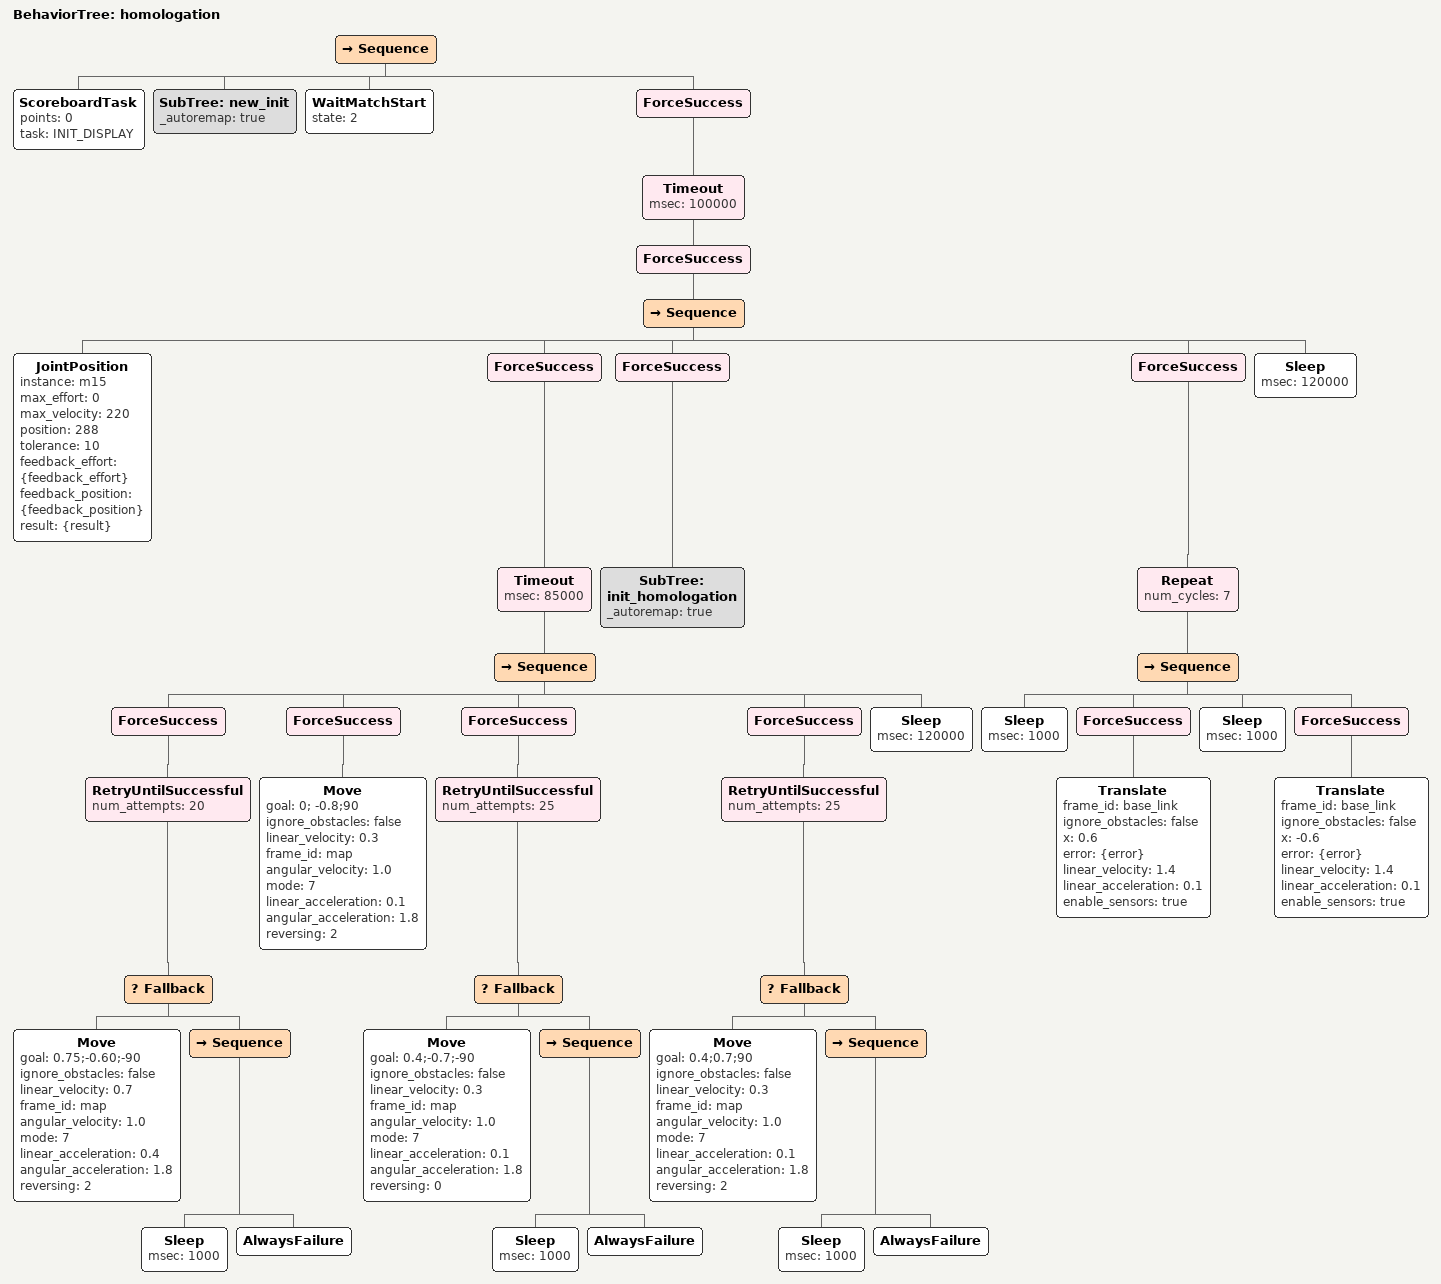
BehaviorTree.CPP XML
<?xml version="1.0" encoding="UTF-8"?>
<root BTCPP_format="4">
  <BehaviorTree ID="homologation">
    <Sequence>
      <ScoreboardTask points="0"
                      task="INIT_DISPLAY"/>
      <SubTree ID="new_init"
               _autoremap="true"/>
      <WaitMatchStart state="2"/>
      <ForceSuccess>
        <Timeout msec="100000">
          <ForceSuccess>
            <Sequence>
              <JointPosition instance="m15"
                             max_effort="0"
                             max_velocity="220"
                             position="288"
                             tolerance="10"
                             feedback_effort="{feedback_effort}"
                             feedback_position="{feedback_position}"
                             result="{result}"/>
              <ForceSuccess>
                <Timeout msec="85000">
                  <Sequence>
                    <ForceSuccess>
                      <RetryUntilSuccessful num_attempts="20">
                        <Fallback>
                          <Move goal="0.75;-0.60;-90"
                                ignore_obstacles="false"
                                linear_velocity="0.7"
                                frame_id="map"
                                angular_velocity="1.0"
                                mode="7"
                                linear_acceleration="0.4"
                                angular_acceleration="1.8"
                                reversing="2"/>
                          <Sequence>
                            <Sleep msec="1000"/>
                            <AlwaysFailure/>
                          </Sequence>
                        </Fallback>
                      </RetryUntilSuccessful>
                    </ForceSuccess>
                    <ForceSuccess>
                      <Move goal="0; -0.8;90"
                            ignore_obstacles="false"
                            linear_velocity="0.3"
                            frame_id="map"
                            angular_velocity="1.0"
                            mode="7"
                            linear_acceleration="0.1"
                            angular_acceleration="1.8"
                            reversing="2"/>
                    </ForceSuccess>
                    <ForceSuccess>
                      <RetryUntilSuccessful num_attempts="25">
                        <Fallback>
                          <Move goal="0.4;-0.7;-90"
                                ignore_obstacles="false"
                                linear_velocity="0.3"
                                frame_id="map"
                                angular_velocity="1.0"
                                mode="7"
                                linear_acceleration="0.1"
                                angular_acceleration="1.8"
                                reversing="0"/>
                          <Sequence>
                            <Sleep msec="1000"/>
                            <AlwaysFailure/>
                          </Sequence>
                        </Fallback>
                      </RetryUntilSuccessful>
                    </ForceSuccess>
                    <ForceSuccess>
                      <RetryUntilSuccessful num_attempts="25">
                        <Fallback>
                          <Move goal="0.4;0.7;90"
                                ignore_obstacles="false"
                                linear_velocity="0.3"
                                frame_id="map"
                                angular_velocity="1.0"
                                mode="7"
                                linear_acceleration="0.1"
                                angular_acceleration="1.8"
                                reversing="2"/>
                          <Sequence>
                            <Sleep msec="1000"/>
                            <AlwaysFailure/>
                          </Sequence>
                        </Fallback>
                      </RetryUntilSuccessful>
                    </ForceSuccess>
                    <Sleep msec="120000"/>
                  </Sequence>
                </Timeout>
              </ForceSuccess>
              <ForceSuccess>
                <SubTree ID="init_homologation"
                         _autoremap="true"/>
              </ForceSuccess>
              <ForceSuccess>
                <Repeat num_cycles="7">
                  <Sequence>
                    <Sleep msec="1000"/>
                    <ForceSuccess>
                      <Translate frame_id="base_link"
                                 ignore_obstacles="false"
                                 x="0.6"
                                 error="{error}"
                                 linear_velocity="1.4"
                                 linear_acceleration="0.1"
                                 enable_sensors="true"/>
                    </ForceSuccess>
                    <Sleep msec="1000"/>
                    <ForceSuccess>
                      <Translate frame_id="base_link"
                                 ignore_obstacles="false"
                                 x="-0.6"
                                 error="{error}"
                                 linear_velocity="1.4"
                                 linear_acceleration="0.1"
                                 enable_sensors="true"/>
                    </ForceSuccess>
                  </Sequence>
                </Repeat>
              </ForceSuccess>
              <Sleep msec="120000"/>
            </Sequence>
          </ForceSuccess>
        </Timeout>
      </ForceSuccess>
    </Sequence>
  </BehaviorTree>

</root>
